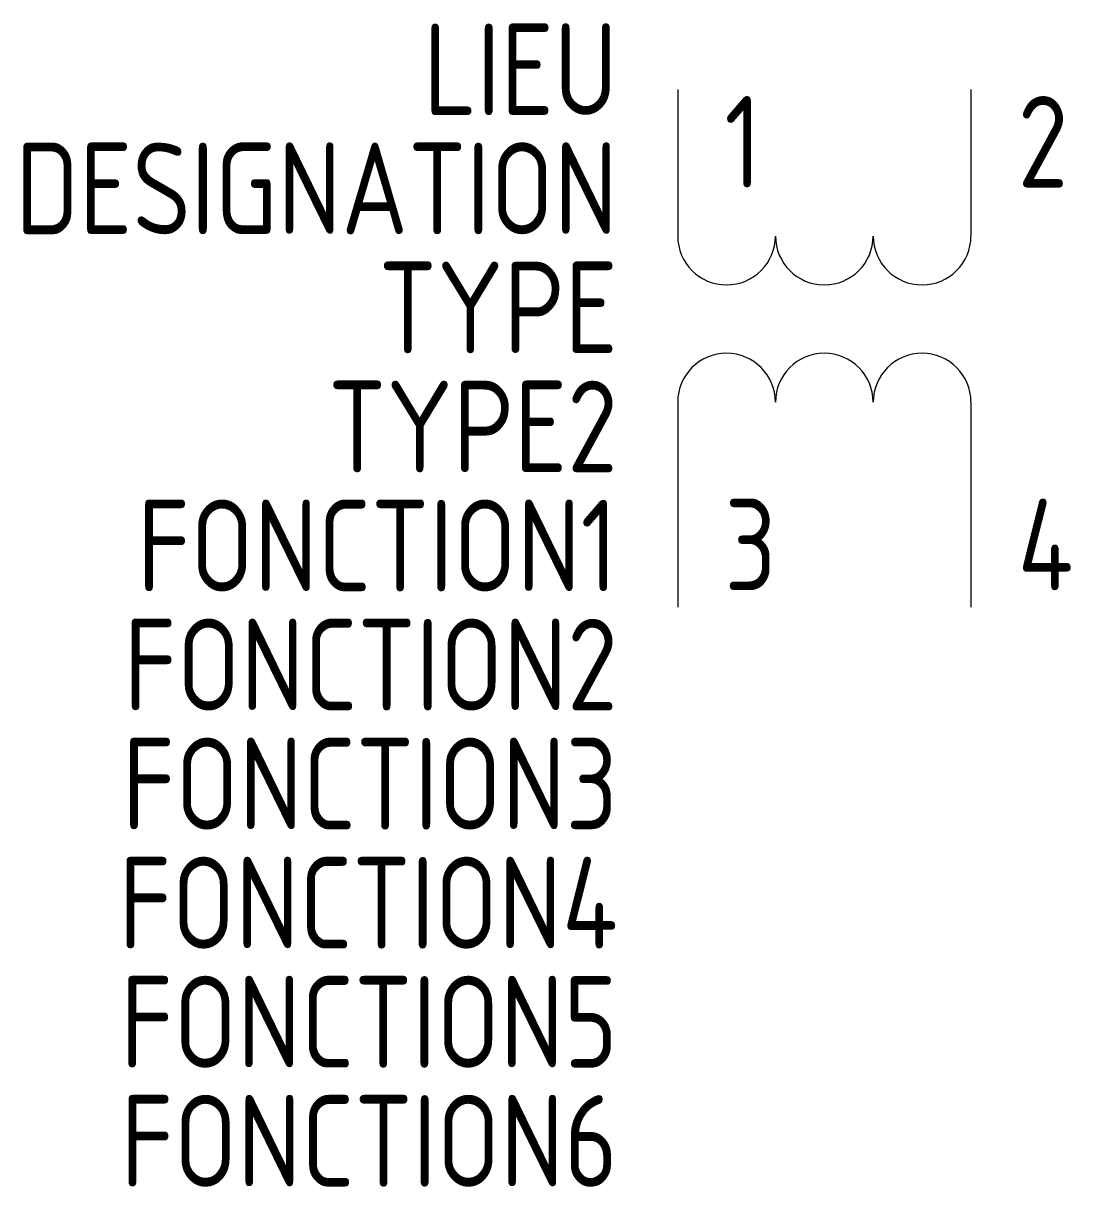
# Model space of a CAD drawing. Extents: x -1602.5 to -1573.9, y -909.5 to -877.8.
import ezdxf
from ezdxf.enums import TextEntityAlignment as Align

# ---------------------------------------------------------------- set-up
doc = ezdxf.new("R2010")
doc.units = 0
for name, color, linetype in [('SYMB_FIL', 3, 'CONTINUOUS'), ('SYMB_TXT_CONTACT', 2, 'CONTINUOUS'), ('SYMB_TXT_NOM', 3, 'CONTINUOUS')]:
    doc.layers.add(name, color=color, linetype=linetype)
doc.styles.add('NET2_5', font='isocp.shx', dxfattribs={"width": 0.9, "height": 2.5})

msp = doc.modelspace()

# ---------------------------------------------------------------- linework, layer by layer
at = {"layer": 'SYMB_FIL'}
for p, q in [((-1584.634, -879.593), (-1584.634, -883.593)), ((-1576.634, -879.593), (-1576.634, -883.593)), ((-1584.634, -888.127), (-1584.634, -893.727)), ((-1576.634, -888.127), (-1576.634, -893.727))]:
    msp.add_line(p, q, dxfattribs=at)
for centre, start, end in [((-1583.301, -883.593), 180, 0), ((-1580.634, -883.593), 180, 0), ((-1577.967, -883.593), 180, 0), ((-1583.301, -888.127), 0, 180), ((-1580.634, -888.127), 0, 180), ((-1577.967, -888.127), 0, 180)]:
    msp.add_arc(centre, 1.333, start, end, dxfattribs=at)

# ---------------------------------------------------------------- texts
at = {"layer": 'SYMB_TXT_CONTACT', "style": 'NET2_5', "width": 0.9, "flags": 8}
for tag, p, s in [('1', (-1583.359, -882.272), '1'), ('2', (-1575.359, -882.272), '2'), ('3', (-1583.359, -893.266), '3'), ('4', (-1575.359, -893.266), '4')]:
    msp.add_attdef(tag, p, s, height=2.5, dxfattribs=at)
at = {"layer": 'SYMB_TXT_NOM', "style": 'NET2_5', "width": 0.9, "flags": 8}
for tag, text, p in [('LIEU', '', (-1586.269, -880.293)), ('DESIGNATION', 'T?', (-1586.269, -883.543)), ('TYPE', '?V', (-1586.269, -886.793)), ('TYPE2', '?VA', (-1586.269, -890.043)), ('FONCTION1', '', (-1586.269, -893.293)), ('FONCTION2', '', (-1586.269, -896.543)), ('FONCTION3', '', (-1586.269, -899.793)), ('FONCTION4', '', (-1586.269, -903.043)), ('FONCTION5', '', (-1586.269, -906.293)), ('FONCTION6', '', (-1586.269, -909.543))]:
    msp.add_attdef(tag, text=text, height=2.5, dxfattribs=at).set_placement(p, align=Align.RIGHT)

doc.saveas('drawing.dxf')
